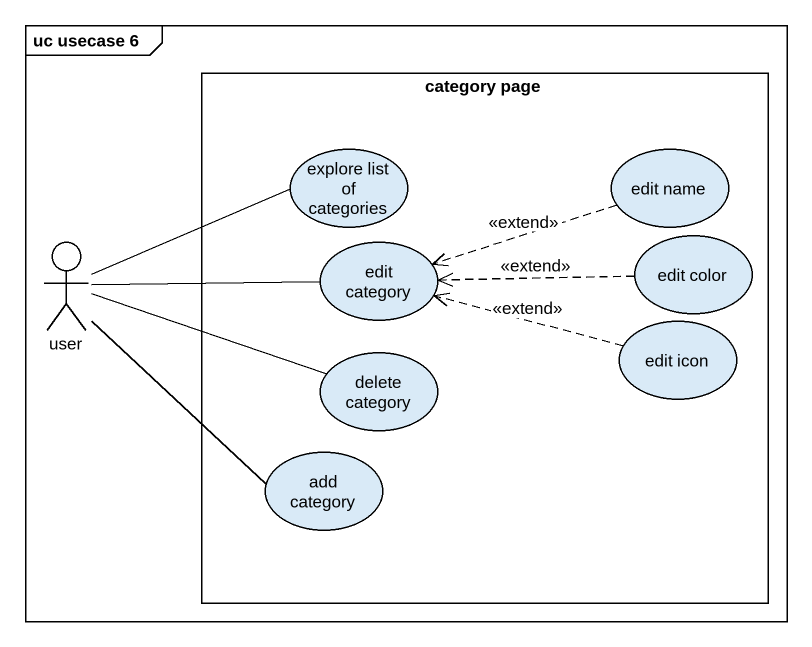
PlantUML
@startuml
mainframe uc usecase 6
rectangle "category page" as category_page {
  usecase "explore list of categories" as explore_list_of_categories
  usecase "edit name" as edit_name
  usecase "edit category" as edit_category
  usecase "edit color" as edit_color
  usecase "delete category" as delete_category
  usecase "edit icon" as edit_icon
  usecase "add category" as add_category
}
actor user
edit_name .left.> edit_category : <<extend>>
user -right- explore_list_of_categories
user -right- edit_category
user -right- delete_category
user -- add_category
edit_color .left.> edit_category : <<extend>>
edit_icon .left.> edit_category : <<extend>>
@enduml
